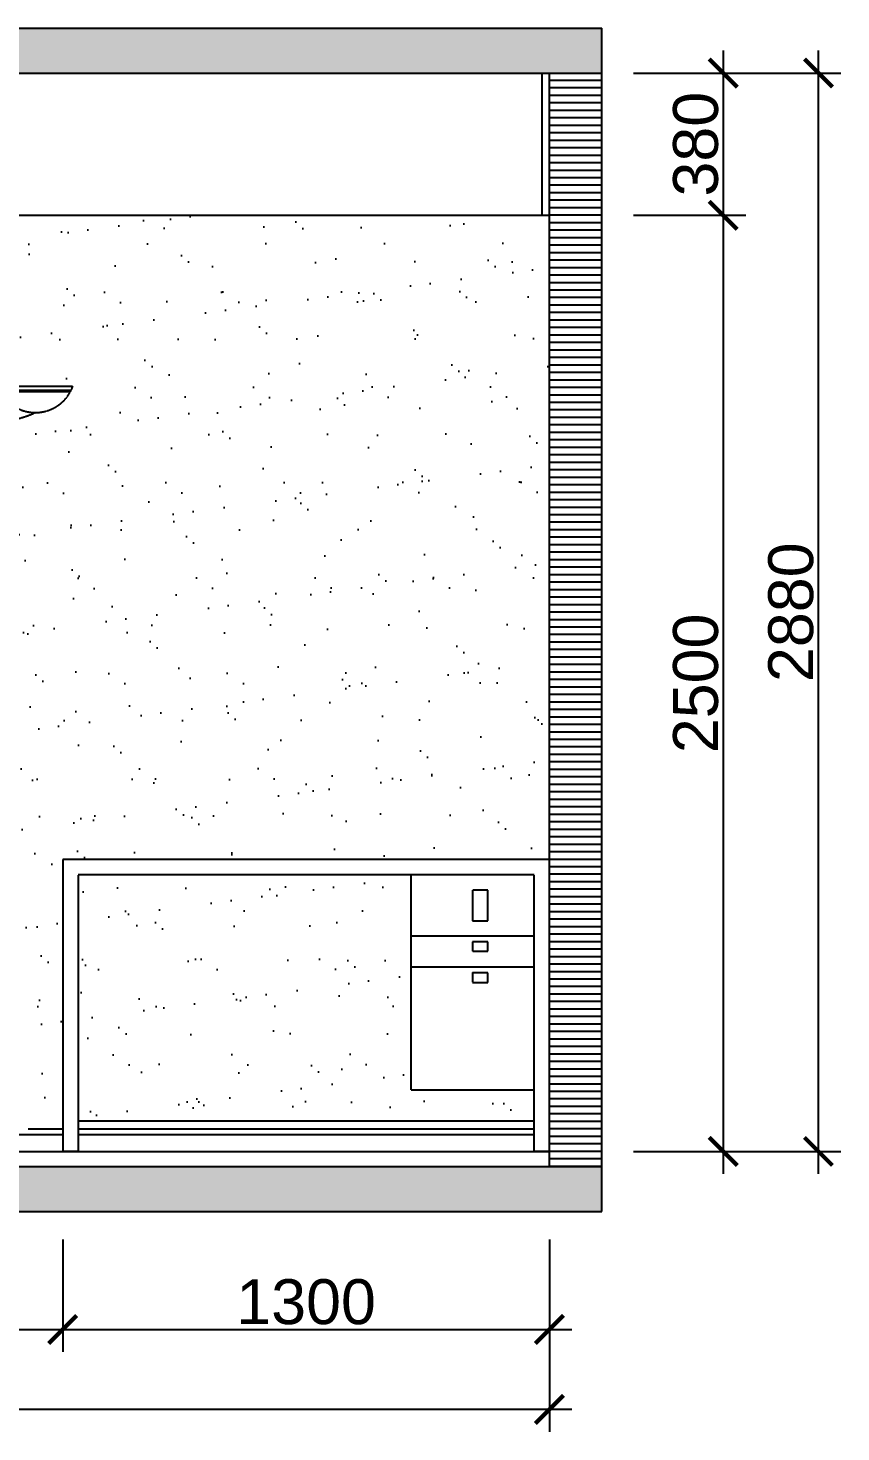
# Model space of a CAD drawing. Header units: millimetres. Extents: x 84840 to 206424, y -288515 to -124389.
# Drawn here: x 115013 to 117183, y -201650 to -197901 of the extents above; entities that cross this region are included whole.
import ezdxf

# ---------------------------------------------------------------- set-up
doc = ezdxf.new("R2010")
doc.units = ezdxf.units.MM
doc.header["$PDMODE"] = 3
doc.linetypes.add('DASHED2', pattern=[0.375, 0.25, -0.125])
for name, color, linetype in [('CYAN', 4, 'Continuous'), ('HAT【填充】', 250, 'Continuous'), ('JIAJU', 7, 'Continuous')]:
    doc.layers.add(name, color=color, linetype=linetype)
doc.styles.add('Arial', font='arial.ttf')
doc.dimstyles.new('1比60', dxfattribs={"dimscale": 60, "dimtxt": 2, "dimasz": 1.25, "dimexe": 1, "dimexo": 1, "dimgap": 0.2, "dimtad": 1, "dimdec": 0, "dimrnd": 0.005, "dimzin": 0, "dimdsep": 46, "dimtxsty": 'Arial', "dimblk": 'ARCHTICK', "dimcen": 0.125, "dimdle": 1, "dimclrd": 44, "dimclre": 44, "dimclrt": 50, "dimadec": 0, "dimazin": 0, "dimtfac": 1, "dimtdec": 0, "dimtix": 1, "dimtmove": 2, "dimatfit": 3, "dimldrblk": 'DOT', "dimfxl": 4, "dimfxlon": 1, "dimtvp": 1, "dimtolj": 1, "dimtzin": 0, "dimarcsym": 0})

# ---------------------------------------------------------------- blocks, each defined once
blk = doc.blocks.new('_ArchTick')
at = {"color": 0, "linetype": 'ByBlock', "const_width": 0.15}
blk.add_lwpolyline([(-0.5, -0.5), (0.5, 0.5)], dxfattribs=at)
blk = doc.blocks.new('*D57')
at = {"color": 44, "lineweight": -2}
for p, q in [((114380, -201136.3), (114380, -201436.3)), ((115105, -201136.3), (115105, -201436.3)), ((114320, -201376.3), (115165, -201376.3))]:
    blk.add_line(p, q, dxfattribs=at)
at = {"layer": 'Defpoints', "color": 0}
for p in [(114380, -200901), (115105, -200901), (115105, -201376.3)]:
    blk.add_point(p, dxfattribs=at)
at = {"color": 44, "lineweight": -2, "xscale": 75, "yscale": 75, "zscale": 75, "rotation": 180}
blk.add_blockref('_ArchTick', (114380, -201376.3), dxfattribs=at)
at = {"color": 44, "lineweight": -2, "xscale": 75, "yscale": 75, "zscale": 75}
blk.add_blockref('_ArchTick', (115105, -201376.3), dxfattribs=at)
at = {"color": 50, "insert": (114742.5, -201303), "char_height": 120, "attachment_point": 5, "style": 'Arial'}
blk.add_mtext('\\A1;725', dxfattribs=at)
blk = doc.blocks.new('_Dot')
at = {"color": 0, "linetype": 'ByBlock', "lineweight": -2}
blk.add_line((-0.5, 0), (-1, 0), dxfattribs=at)
at = {"color": 0, "linetype": 'ByBlock', "const_width": 0.5}
blk.add_lwpolyline([(-0.25, 0, 1), (0.25, 0, 1)], format="xyb", close=True, dxfattribs=at)
blk = doc.blocks.new('*D58')
at = {"color": 44, "lineweight": -2}
for p, q in [((115105, -201136.3), (115105, -201436.3)), ((116405, -201136.3), (116405, -201436.3)), ((115045, -201376.3), (116465, -201376.3))]:
    blk.add_line(p, q, dxfattribs=at)
at = {"layer": 'Defpoints', "color": 0}
for p in [(115105, -200901), (116405, -200901), (116405, -201376.3)]:
    blk.add_point(p, dxfattribs=at)
at = {"color": 44, "lineweight": -2, "xscale": 75, "yscale": 75, "zscale": 75, "rotation": 180}
blk.add_blockref('_ArchTick', (115105, -201376.3), dxfattribs=at)
at = {"color": 44, "lineweight": -2, "xscale": 75, "yscale": 75, "zscale": 75}
blk.add_blockref('_ArchTick', (116405, -201376.3), dxfattribs=at)
at = {"color": 50, "insert": (115755, -201303), "char_height": 120, "attachment_point": 5, "style": 'Arial'}
blk.add_mtext('\\A1;1300', dxfattribs=at)
blk = doc.blocks.new('*D59')
at = {"color": 44, "lineweight": -2}
for p, q in [((112880, -201436.3), (112880, -201650)), ((116405, -201436.3), (116405, -201650)), ((116465, -201590), (112820, -201590))]:
    blk.add_line(p, q, dxfattribs=at)
at = {"layer": 'Defpoints', "color": 0}
for p in [(112880, -201376.3), (116405, -201376.3), (112880, -201590)]:
    blk.add_point(p, dxfattribs=at)
at = {"color": 44, "lineweight": -2, "xscale": 75, "yscale": 75, "zscale": 75, "rotation": 180}
blk.add_blockref('_ArchTick', (112880, -201590), dxfattribs=at)
at = {"color": 44, "lineweight": -2, "xscale": 75, "yscale": 75, "zscale": 75}
blk.add_blockref('_ArchTick', (116405, -201590), dxfattribs=at)
at = {"color": 50, "insert": (114642.5, -201516.7), "char_height": 120, "attachment_point": 5, "style": 'Arial'}
blk.add_mtext('\\A1;3525', dxfattribs=at)
blk = doc.blocks.new('888888')
at = {"layer": 'CYAN', "color": 6, "linetype": 'DASHED2'}
for p, q in [((115105, -200121), (115105, -200901)), ((116405, -200121), (115105, -200121)), ((116405, -200901), (116405, -200121)), ((115146, -200162), (115146, -200901)), ((116363.9, -200162), (115146, -200162)), ((116035.5, -200736.8), (116035.5, -200162)), ((116363.9, -200901), (116363.9, -200162)), ((116240.7, -200203.1), (116199.7, -200203.1)), ((116199.7, -200203.1), (116199.7, -200285.2)), ((116240.7, -200285.2), (116240.7, -200203.1)), ((116199.7, -200285.2), (116240.7, -200285.2)), ((116363.9, -200326.2), (116035.5, -200326.2)), ((116199.7, -200340.4), (116240.7, -200340.4)), ((116199.7, -200340.4), (116199.7, -200367.3)), ((116240.7, -200367.3), (116240.7, -200340.4)), ((116240.7, -200367.3), (116199.7, -200367.3)), ((116035.5, -200408.3), (116363.9, -200408.3)), ((116199.7, -200423.1), (116240.7, -200423.1)), ((116199.7, -200423.1), (116199.7, -200449.4)), ((116199.7, -200449.4), (116240.7, -200449.4)), ((116240.7, -200449.4), (116240.7, -200423.1)), ((116035.5, -200736.8), (116363.9, -200736.8)), ((115146, -200818.9), (116363.9, -200818.9)), ((115146, -200901), (115105, -200901)), ((116405, -200901), (116363.9, -200901))]:
    blk.add_line(p, q, dxfattribs=at)
blk = doc.blocks.new('灯2')
at = {"color": 6, "linetype": 'DASHED2'}
for p, q in [((578.9, 694.5), (578.9, 721)), ((714.1, 721), (714.1, 694.5)), ((714.1, 694.5), (578.9, 694.5)), ((358.5, 195.9), (633.8, 609.3)), ((363.5, 192.5), (641, 609.3)), ((624, 628.1), (670.1, 628.1)), ((624, 609.3), (624, 628.1)), ((670.1, 609.3), (624, 609.3)), ((644, 609.5), (644, 165)), ((650, 609.5), (650, 165)), ((930.6, 192.5), (653.1, 609.3)), ((935.6, 195.9), (660.3, 609.3)), ((670.1, 628.1), (670.1, 609.3)), ((158, 263.9), (358, 263.9)), ((547, 263.9), (747, 263.9)), ((1136.1, 263.9), (936.1, 263.9)), ((162.1, 254.3), (353.9, 254.3)), ((164.3, 250), (351.7, 250)), ((551.1, 254.3), (743, 254.3)), ((553.3, 250), (740.8, 250)), ((940.2, 254.3), (1132, 254.3)), ((942.4, 250), (1129.8, 250)), ((258, 194.2), (966.3, 194.2)), ((365.2, 165), (930.8, 165)), ((379.7, 153.3), (914.4, 153.3))]:
    blk.add_line(p, q, dxfattribs=at)
for centre, radius, start, end in [((489.5, 604.6), 144.2, 10.8056, 38.5717), ((804.6, 604.6), 144.2, 141.4283, 168.8534), ((647.5, 617.3), 21.7, 29.7798, 150.2202), ((647, 623.8), 14.6, 262.0739, 277.9261), ((258, 300.8), 106.6, 200.2707, 339.7293), ((647, 300.8), 106.6, 200.2707, 339.7293), ((1036.1, 300.8), 106.6, 200.2707, 339.7293), ((360.3, 411.9), 240.5, 244.8215, 264.8643), ((229.8, -28.9), 258.8, 44.7447, 69.621), ((647, 546), 475, 235.7494, 312.2242), ((579.9, 149.3), 61.2, 3.7694, 54.198), ((714.2, 149.3), 61.2, 125.802, 176.2306), ((1064.3, -28.9), 258.8, 110.379, 135.2553), ((933.8, 411.9), 240.5, 275.1357, 295.1785), ((336.8, 114.3), 58, 42.2243, 87.9877), ((957.3, 114.3), 58, 92.0123, 137.7757)]:
    blk.add_arc(centre, radius, start, end, dxfattribs=at)
blk = doc.blocks.new('*D288')
at = {"color": 44, "lineweight": -2}
for p, q in [((116869.1, -197961), (116869.1, -198461)), ((116629.1, -198021), (116929.1, -198021)), ((116629.1, -198401), (116929.1, -198401))]:
    blk.add_line(p, q, dxfattribs=at)
at = {"layer": 'Defpoints', "color": 0}
for p in [(116405, -198021), (116405, -198401), (116869.1, -198401)]:
    blk.add_point(p, dxfattribs=at)
at = {"color": 44, "lineweight": -2, "xscale": 75, "yscale": 75, "zscale": 75}
for p, rotation in [((116869.1, -198021), 90), ((116869.1, -198401), 270)]:
    blk.add_blockref('_ArchTick', p, dxfattribs=dict(at, rotation=rotation))
at = {"color": 50, "insert": (116795.8, -198211), "char_height": 120, "attachment_point": 5, "rotation": 90, "style": 'Arial'}
blk.add_mtext('\\A1;380', dxfattribs=at)
blk = doc.blocks.new('*D289')
at = {"color": 44, "lineweight": -2}
for p, q in [((116869.1, -198341), (116869.1, -200961)), ((116629.1, -198401), (116929.1, -198401)), ((116629.1, -200901), (116929.1, -200901))]:
    blk.add_line(p, q, dxfattribs=at)
at = {"layer": 'Defpoints', "color": 0}
for p in [(116405, -198401), (116405, -200901), (116869.1, -200901)]:
    blk.add_point(p, dxfattribs=at)
at = {"color": 44, "lineweight": -2, "xscale": 75, "yscale": 75, "zscale": 75}
for p, rotation in [((116869.1, -198401), 90), ((116869.1, -200901), 270)]:
    blk.add_blockref('_ArchTick', p, dxfattribs=dict(at, rotation=rotation))
at = {"color": 50, "insert": (116795.8, -199651), "char_height": 120, "attachment_point": 5, "rotation": 90, "style": 'Arial'}
blk.add_mtext('\\A1;2500', dxfattribs=at)
blk = doc.blocks.new('*D290')
at = {"color": 44, "lineweight": -2}
for p, q in [((117123.3, -200961), (117123.3, -197961)), ((116929.1, -198021), (117183.3, -198021)), ((116929.1, -200901), (117183.3, -200901))]:
    blk.add_line(p, q, dxfattribs=at)
at = {"layer": 'Defpoints', "color": 0}
for p in [(116869.1, -198021), (117123.3, -198021), (116869.1, -200901)]:
    blk.add_point(p, dxfattribs=at)
at = {"color": 44, "lineweight": -2, "xscale": 75, "yscale": 75, "zscale": 75}
for p, rotation in [((117123.3, -198021), 90), ((117123.3, -200901), 270)]:
    blk.add_blockref('_ArchTick', p, dxfattribs=dict(at, rotation=rotation))
at = {"color": 50, "insert": (117050, -199461), "char_height": 120, "attachment_point": 5, "rotation": 90, "style": 'Arial'}
blk.add_mtext('\\A1;2880', dxfattribs=at)

msp = doc.modelspace()

# ---------------------------------------------------------------- hatches: boundary and pattern name
for points in [[(112640, -197901), (112640, -198021), (116545, -198021), (116545, -197901)], [(116545, -201061), (116545, -200941), (112640, -200941), (112640, -201061)]]:
    msp.add_hatch(color=8).paths.add_polyline_path(points)
h = msp.add_hatch()
h.set_pattern_fill('AR-SAND', color=250, scale=4, style=0)
h.paths.add_polyline_path([(116405, -198401), (114710, -198401), (114710, -198427.4), (114687.8, -198427.4, 0.120239), (114659, -198489.5, -0.06347), (114662.3, -198493.9), (114666, -198493.9), (114666, -198512.6), (114656.2, -198512.6), (114931.6, -198926.2, -0.041418), (114970.4, -198908.1, -0.151189), (114932.1, -198858.1), (115132.1, -198858.1, -0.314001), (115032.1, -198927.7, -0.087677), (114951.3, -198949.6, 0.094696), (114930, -198954.4, -0.322154), (114375.7, -198968.6, 0.202378), (114334.7, -198949.6, -0.087677), (114253.9, -198927.7, -0.314001), (114153.9, -198858.1), (114353.9, -198858.1, -0.151189), (114315.6, -198908.1, -0.041418), (114354.4, -198926.2), (114629.8, -198512.6), (114619.9, -198512.6), (114619.9, -198493.9), (114624.6, -198493.9, -0.050205), (114627.1, -198490.3, 0.121749), (114598.2, -198427.4), (114574.9, -198427.4), (114574.9, -198401), (112880, -198401), (112880, -200301), (114380, -200301), (114380, -200841), (114412.6, -200841), (114412.6, -200451), (114556.5, -200451), (114556.5, -200451), (114618.3, -200451), (114618.3, -200431), (114664, -200431), (114664, -200124.6), (114576.5, -200124.6), (114626.5, -199917.9), (114726.5, -199917.9), (114776.5, -200124.6), (114689, -200124.6), (114689, -200431), (114734.7, -200431), (114734.7, -200451), (114799.1, -200451), (114799.1, -200451), (115012.6, -200451), (115012.6, -200841), (115105, -200841), (115105, -200121), (116405, -200121)])
h = msp.add_hatch()
h.set_pattern_fill('AR-SAND', color=250, scale=4, style=0)
h.paths.add_polyline_path([(116035.5, -200162), (115146, -200162), (115146, -200818.9), (116363.9, -200818.9), (116363.9, -200736.8), (116035.5, -200736.8)])
at = {"layer": 'HAT【填充】'}
h = msp.add_hatch(dxfattribs=at)
h.set_pattern_fill('_USER', color=256, scale=20, style=0, pattern_type=0)
h.set_pattern_definition([(0, (0, 0), (0, 20), [])])
h.paths.add_polyline_path([(116405, -200941), (116545, -200941), (116545, -198021), (116405, -198021)])

# ---------------------------------------------------------------- linework, layer by layer
for p, q in [((112640, -197901), (116545, -197901)), ((116545, -201061), (116545, -197901)), ((112640, -198021), (116545, -198021)), ((116405, -200941), (116405, -198021)), ((112640, -200941), (116545, -200941)), ((112640, -201061), (116545, -201061))]:
    msp.add_line(p, q)
at = {"color": 4}
for p, q in [((116385, -198021), (116385, -198401)), ((112880, -198401), (116405, -198401)), ((115012.6, -200841), (115105, -200841)), ((115146, -200841), (116363.9, -200841))]:
    msp.add_line(p, q, dxfattribs=at)
at = {"color": 8}
for p, q in [((114380, -200856), (115105, -200856)), ((115146, -200856), (116363.9, -200856))]:
    msp.add_line(p, q, dxfattribs=at)
at = {"color": 250}
msp.add_line((112880, -200901), (116405, -200901), dxfattribs=at)

# ---------------------------------------------------------------- block references
at = {"color": 4}
msp.add_blockref('888888', (0, 0), dxfattribs=at)
at = {"layer": 'JIAJU', "color": 0}
msp.add_blockref('灯2', (113995.9, -199121.9), dxfattribs=at)

# ---------------------------------------------------------------- dimensions: what is measured, and where the dimension line sits
at = {"color": 4}
for base, p1, p2, picture, middle in [((116869.1, -198401), (116405, -198021), (116405, -198401), '*D288', (116795.8, -198211)), ((117123.3, -198021), (116869.1, -200901), (116869.1, -198021), '*D290', (117050, -199461)), ((116869.1, -200901), (116405, -198401), (116405, -200901), '*D289', (116795.8, -199651))]:
    dim = msp.add_linear_dim(base=base, p1=p1, p2=p2, angle=90, dimstyle='1比60', dxfattribs=at)
    dim.commit()
    dim.dimension.update_dxf_attribs({"geometry": picture, "text_midpoint": middle})
for base, p1, p2, picture, middle in [((115105, -201376.3), (114380, -200901), (115105, -200901), '*D57', (114742.5, -201303)), ((116405, -201376.3), (115105, -200901), (116405, -200901), '*D58', (115755, -201303)), ((112880, -201590), (116405, -201376.3), (112880, -201376.3), '*D59', (114642.5, -201516.7))]:
    dim = msp.add_linear_dim(base=base, p1=p1, p2=p2, dimstyle='1比60', override={"dimzin": 8}, dxfattribs=at)
    dim.commit()
    dim.dimension.update_dxf_attribs({"geometry": picture, "text_midpoint": middle})

doc.saveas('drawing.dxf')
